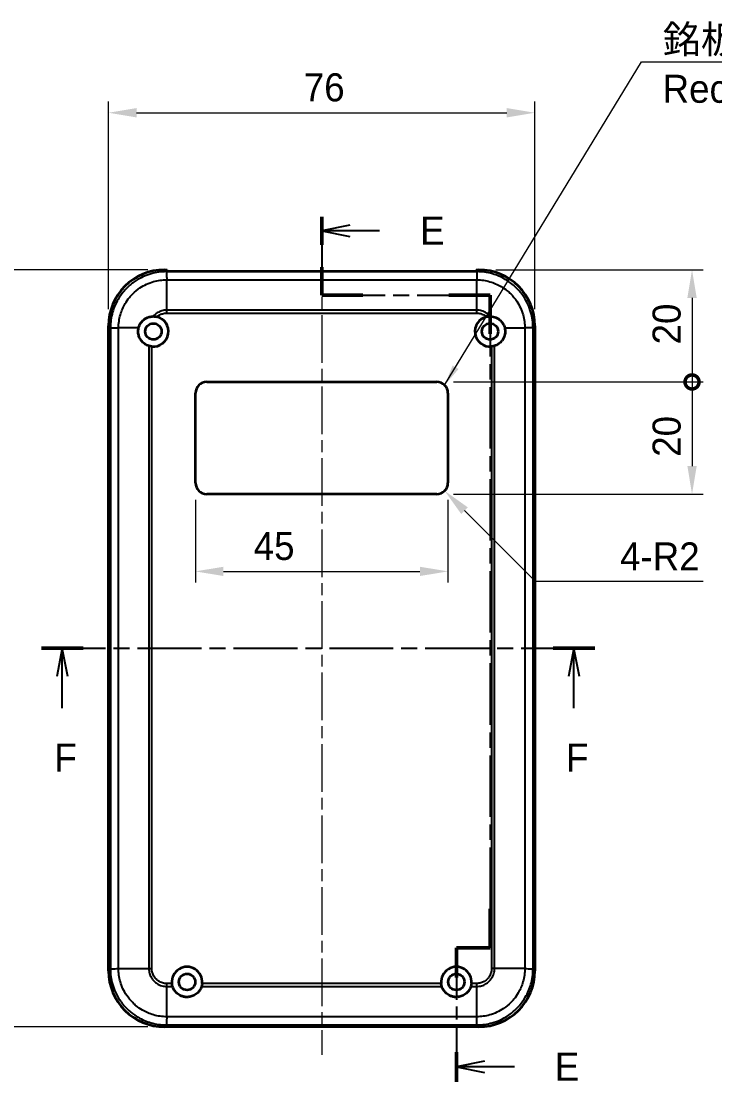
# Model space of a CAD drawing. Header units: millimetres. Extents: x 0 to 3058, y 0 to 562.
# Drawn here: x 2135 to 2258.6, y 256.6 to 445.7 of the extents above; entities that cross this region are included whole.
import ezdxf

# ---------------------------------------------------------------- set-up
doc = ezdxf.new("R2010")
doc.units = ezdxf.units.MM
doc.header["$LTSCALE"] = 1.5
doc.linetypes.add('CHAIN', pattern=[0.3543, 0.2362, -0.0295, 0.0591, -0.0295])
doc.layers.get('Defpoints').update_dxf_attribs({"lineweight": 25})
for name, color, linetype, lineweight in [('Centerline (ISO)', 131, 'Continuous', 18), ('Dimension (ISO)', 7, 'Continuous', 18), ('Dimension (ISO) @ 1', 7, 'Continuous', 18), ('Section Line (ISO)', 7, 'CHAIN', 25), ('Symbol (ISO)', 7, 'Continuous', 18), ('Visible (ISO)', 7, 'Continuous', 35), ('Visible Narrow (ISO)', 7, 'Continuous', 25)]:
    doc.layers.add(name, color=color, linetype=linetype, lineweight=lineweight)
doc.styles.add('Note Text (TK)', font='')
doc.styles.get('Note Text (TK)').set_extended_font_data('MS PGothic')
doc.dimstyles.new('Default - Method 1b (TK)', dxfattribs={"dimscale": 1.5, "dimtxt": 2.5, "dimasz": 2.5, "dimexe": 1, "dimexo": 1.5, "dimgap": 1, "dimtad": 1, "dimtoh": 1, "dimrnd": 1e-08, "dimdsep": 46, "dimtxsty": 'Note Text (TK)', "dimcen": 0.09, "dimdle": 5, "dimclrd": 100, "dimclre": 100, "dimclrt": 7, "dimadec": 1, "dimazin": 1, "dimtfac": 1, "dimtmove": 0, "dimatfit": 3, "dimfxl": 1, "dimtolj": 1, "dimlwd": -1, "dimlwe": -1, "dimarcsym": 0})
doc.dimstyles.new('Default - Method 1b (TK)$7', dxfattribs={"dimscale": 1.5, "dimtxt": 2.5, "dimasz": 2.5, "dimexe": 1, "dimexo": 1.5, "dimgap": 1, "dimtad": 1, "dimtoh": 1, "dimrnd": 1e-08, "dimdsep": 46, "dimtxsty": 'Note Text (TK)', "dimcen": 0.09, "dimdle": 5, "dimclrd": 100, "dimclre": 100, "dimclrt": 7, "dimadec": 1, "dimazin": 1, "dimtfac": 1, "dimtmove": 0, "dimatfit": 3, "dimfxl": 1, "dimtolj": 1, "dimlwd": -1, "dimlwe": -1, "dimarcsym": 0})

# ---------------------------------------------------------------- blocks, each defined once
blk = doc.blocks.new('2dTransSection4')
at = {"layer": 'Section Line (ISO)', "linetype": 'CHAIN', "ltscale": 12.648354}
blk.add_line((108.786, 213.397), (108.786, 206.434), dxfattribs=at)
at = {"layer": 'Section Line (ISO)', "linetype": 'Continuous', "lineweight": 50}
for p, q in [((108.786, 213.397), (108.786, 210.915)), ((108.786, 208.915), (108.786, 206.434)), ((108.786, 206.434), (112.453, 206.434)), ((120.12, 206.434), (123.786, 206.434)), ((123.786, 206.434), (123.786, 202.962)), ((123.786, 151.71), (123.786, 148.237)), ((123.786, 148.237), (120.786, 148.237)), ((120.786, 148.237), (120.786, 145.587)), ((120.786, 138.936), (120.786, 136.285))]:
    blk.add_line(p, q, dxfattribs=at)
at = {"layer": 'Section Line (ISO)', "linetype": 'Continuous'}
for p, q in [((111.286, 212.656), (108.786, 212.156)), ((111.286, 212.156), (108.786, 212.156)), ((108.786, 212.156), (111.286, 211.656)), ((113.938, 212.156), (111.286, 212.156)), ((123.286, 138.11), (120.786, 137.61)), ((123.286, 137.61), (120.786, 137.61)), ((120.786, 137.61), (123.286, 137.11)), ((125.959, 137.61), (123.286, 137.61))]:
    blk.add_line(p, q, dxfattribs=at)
at = {"layer": 'Section Line (ISO)', "linetype": 'CHAIN', "ltscale": 15.993979}
blk.add_line((108.786, 206.434), (123.786, 206.434), dxfattribs=at)
at = {"layer": 'Section Line (ISO)', "linetype": 'CHAIN', "ltscale": 15.445704}
blk.add_line((123.786, 206.434), (123.786, 148.237), dxfattribs=at)
at = {"layer": 'Section Line (ISO)', "linetype": 'CHAIN', "ltscale": 3.333522}
blk.add_line((123.786, 148.237), (120.786, 148.237), dxfattribs=at)
at = {"layer": 'Section Line (ISO)', "linetype": 'CHAIN', "ltscale": 13.126664}
blk.add_line((120.786, 148.237), (120.786, 136.285), dxfattribs=at)
at = {"layer": 'Section Line (ISO)', "char_height": 2.5, "attachment_point": 7, "style": 'Note Text (TK)'}
for insert in [(117.558, 210.928), (129.558, 136.382)]:
    blk.add_mtext('E', dxfattribs=dict(at, insert=insert))
blk = doc.blocks.new('2dTransSection5')
at = {"layer": 'Section Line (ISO)', "linetype": 'CHAIN', "ltscale": 16.08761}
blk.add_line((83.819, 174.937), (133.118, 174.937), dxfattribs=at)
at = {"layer": 'Section Line (ISO)', "linetype": 'Continuous', "lineweight": 50}
for p, q in [((83.819, 174.937), (87.519, 174.937)), ((129.418, 174.937), (133.118, 174.937))]:
    blk.add_line(p, q, dxfattribs=at)
at = {"layer": 'Section Line (ISO)', "linetype": 'Continuous'}
for p, q in [((85.669, 174.937), (85.169, 172.437)), ((85.669, 172.437), (85.669, 174.937)), ((86.169, 172.437), (85.669, 174.937)), ((131.268, 174.937), (130.768, 172.437)), ((131.268, 172.437), (131.268, 174.937)), ((131.768, 172.437), (131.268, 174.937)), ((85.669, 169.606), (85.669, 172.437)), ((131.268, 169.606), (131.268, 172.437))]:
    blk.add_line(p, q, dxfattribs=at)
at = {"layer": 'Section Line (ISO)', "char_height": 2.5, "attachment_point": 7, "style": 'Note Text (TK)'}
for insert in [(84.959, 163.937), (130.557, 163.937)]:
    blk.add_mtext('F', dxfattribs=dict(at, insert=insert))
blk = doc.blocks.new('*D104')
at = {"layer": 'Defpoints', "color": 0}
for p in [(2226.57, 429.38), (2150.57, 391.38), (2226.57, 391.38)]:
    blk.add_point(p, dxfattribs=at)
at = {"layer": 'Dimension (ISO)', "color": 100}
for p, q in [((2150.57, 394.38), (2150.57, 431.38)), ((2226.57, 394.38), (2226.57, 431.38)), ((2155.57, 429.38), (2221.57, 429.38))]:
    blk.add_line(p, q, dxfattribs=at)
for points in [[(2155.57, 430.21), (2155.57, 428.55), (2150.57, 429.38)], [(2221.57, 430.21), (2221.57, 428.55), (2226.57, 429.38)]]:
    blk.add_solid(points, dxfattribs=at)
at = {"layer": 'Dimension (ISO)', "color": 7, "insert": (2185.38, 433.88), "char_height": 5, "attachment_point": 4, "style": 'Note Text (TK)'}
blk.add_mtext('\\A1;76', dxfattribs=at)
blk = doc.blocks.new('*D105')
at = {"layer": 'Defpoints', "color": 0}
for p in [(2160.57, 401.37), (2122.57, 266.37), (2160.57, 266.37)]:
    blk.add_point(p, dxfattribs=at)
at = {"layer": 'Dimension (ISO)', "color": 100}
for p, q in [((2157.57, 401.37), (2120.57, 401.37)), ((2122.57, 396.37), (2122.57, 271.37)), ((2157.57, 266.37), (2120.57, 266.37))]:
    blk.add_line(p, q, dxfattribs=at)
for points in [[(2121.73, 396.37), (2123.4, 396.37), (2122.57, 401.37)], [(2121.73, 271.37), (2123.4, 271.37), (2122.57, 266.37)]]:
    blk.add_solid(points, dxfattribs=at)
at = {"layer": 'Dimension (ISO)', "color": 7, "insert": (2118.07, 328.99), "char_height": 5, "attachment_point": 4, "rotation": 90, "style": 'Note Text (TK)'}
blk.add_mtext('\\A1;135', dxfattribs=at)
blk = doc.blocks.new('_DotSmall')
at = {"color": 0, "linetype": 'ByBlock', "const_width": 0.5}
blk.add_lwpolyline([(-0.0625, 0, 1), (0.0625, 0, 1)], format="xyb", close=True, dxfattribs=at)
blk = doc.blocks.new('*D110')
at = {"layer": 'Defpoints', "color": 0}
for p in [(2216.58, 401.37), (2209.07, 381.37), (2254.58, 381.37)]:
    blk.add_point(p, dxfattribs=at)
at = {"layer": 'Dimension (ISO)', "color": 100}
for p, q in [((2219.58, 401.37), (2256.58, 401.37)), ((2254.58, 396.37), (2254.58, 381.37)), ((2212.07, 381.37), (2256.58, 381.37))]:
    blk.add_line(p, q, dxfattribs=at)
blk.add_solid([(2253.75, 396.37), (2255.41, 396.37), (2254.58, 401.37)], dxfattribs=at)
at = {"layer": 'Dimension (ISO)', "color": 100, "xscale": 5, "yscale": 5, "zscale": 5, "rotation": 270}
blk.add_blockref('_DotSmall', (2254.58, 381.37), dxfattribs=at)
at = {"layer": 'Dimension (ISO)', "color": 7, "insert": (2250.08, 388.07), "char_height": 5, "attachment_point": 4, "rotation": 90, "style": 'Note Text (TK)'}
blk.add_mtext('\\A1;20', dxfattribs=at)
blk = doc.blocks.new('*D81')
at = {"layer": 'Defpoints', "color": 0}
for p in [(2209.07, 381.37), (2209.07, 361.37), (2254.58, 361.37)]:
    blk.add_point(p, dxfattribs=at)
at = {"layer": 'Dimension (ISO)', "color": 100}
for p, q in [((2212.07, 381.37), (2256.58, 381.37)), ((2254.58, 381.37), (2254.58, 366.37)), ((2212.07, 361.37), (2256.58, 361.37))]:
    blk.add_line(p, q, dxfattribs=at)
blk.add_solid([(2253.75, 366.37), (2255.41, 366.37), (2254.58, 361.37)], dxfattribs=at)
at = {"layer": 'Dimension (ISO)', "color": 100, "xscale": 5, "yscale": 5, "zscale": 5, "rotation": 90}
blk.add_blockref('_DotSmall', (2254.58, 381.37), dxfattribs=at)
at = {"layer": 'Dimension (ISO)', "color": 7, "insert": (2250.08, 368.03), "char_height": 5, "attachment_point": 4, "rotation": 90, "style": 'Note Text (TK)'}
blk.add_mtext('\\A1;20', dxfattribs=at)
blk = doc.blocks.new('*D82')
at = {"layer": 'Defpoints', "color": 0}
for p in [(2209.07, 363.37), (2210.49, 361.96)]:
    blk.add_point(p, dxfattribs=at)
at = {"layer": 'Dimension (ISO)', "color": 100}
for p, q in [((2226.69, 345.76), (2214.02, 358.43)), ((2256.58, 345.76), (2226.69, 345.76))]:
    blk.add_line(p, q, dxfattribs=at)
blk.add_solid([(2214.61, 359.01), (2213.43, 357.84), (2210.49, 361.96)], dxfattribs=at)
at = {"layer": 'Dimension (ISO)', "color": 7, "insert": (2241.76, 350.26), "char_height": 5, "attachment_point": 4, "style": 'Note Text (TK)'}
blk.add_mtext('\\A1;\\fＭＳ Ｐゴシック|b0|i0;\\H5.0000;4-R2', dxfattribs=at)
blk = doc.blocks.new('*D83')
at = {"layer": 'Defpoints', "color": 0}
for p in [(2166.07, 363.37), (2211.07, 363.37), (2211.07, 347.59)]:
    blk.add_point(p, dxfattribs=at)
at = {"layer": 'Dimension (ISO)', "color": 100}
for p, q in [((2166.07, 360.37), (2166.07, 345.59)), ((2211.07, 360.37), (2211.07, 345.59)), ((2171.07, 347.59), (2206.07, 347.59))]:
    blk.add_line(p, q, dxfattribs=at)
for points in [[(2171.07, 348.42), (2171.07, 346.76), (2166.07, 347.59)], [(2206.07, 348.42), (2206.07, 346.76), (2211.07, 347.59)]]:
    blk.add_solid(points, dxfattribs=at)
at = {"layer": 'Dimension (ISO)', "color": 7, "insert": (2176.45, 352.09), "char_height": 5, "attachment_point": 4, "style": 'Note Text (TK)'}
blk.add_mtext('\\A1;45', dxfattribs=at)

msp = doc.modelspace()

# ---------------------------------------------------------------- linework, layer by layer
at = {"layer": 'Centerline (ISO)', "linetype": 'CHAIN', "ltscale": 23.990969}
msp.add_line((2188.5728, 406.0416), (2188.5728, 261.3749), dxfattribs=at)
at = {"layer": 'Visible (ISO)'}
for p, q in [((2160.5667, 401.3749), (2161.0228, 401.3749)), ((2161.0228, 401.0431), (2161.0228, 401.3749)), ((2216.1228, 401.0431), (2161.0228, 401.0431)), ((2216.1228, 401.3749), (2216.1228, 401.0431)), ((2216.1228, 401.3749), (2216.5789, 401.3749)), ((2150.5728, 276.3688), (2150.5728, 391.381)), ((2226.5728, 391.381), (2226.5728, 276.3688)), ((2168.0728, 381.3749), (2209.0728, 381.3749)), ((2166.0728, 363.3749), (2166.0728, 379.3749)), ((2211.0728, 379.3749), (2211.0728, 363.3749)), ((2209.0728, 361.3749), (2168.0728, 361.3749)), ((2216.5789, 266.3749), (2160.5667, 266.3749))]:
    msp.add_line(p, q, dxfattribs=at)
for centre in [(2158.5728, 390.3749), (2218.5728, 390.3749), (2164.5728, 274.3749), (2212.5728, 274.3749)]:
    msp.add_circle(centre, 1.45, dxfattribs=at)
for centre, radius, start, end in [((2158.5728, 390.3749), 2.7, 264.287631, 76.547675), ((2218.5728, 390.3749), 2.7, 103.452325, 275.712369), ((2168.0728, 379.3749), 2, 90, 180), ((2209.0728, 379.3749), 2, 0, 90), ((2168.0728, 363.3749), 2, 180, 270), ((2209.0728, 363.3749), 2, 270, 0), ((2164.5728, 274.3749), 2.7, 354.287631, 185.712369), ((2212.5728, 274.3749), 2.7, 354.287631, 185.712369)]:
    msp.add_arc(centre, radius, start, end, dxfattribs=at)
for centre, major_axis in [((2160.5789, 391.3688), (-7.0797, 7.0797)), ((2216.5667, 391.3688), (7.0797, 7.0797)), ((2160.5789, 276.381), (-7.0797, -7.0797)), ((2216.5667, 276.381), (7.0797, -7.0797))]:
    msp.add_ellipse(centre, major_axis=major_axis, ratio=0.99878277, start_param=5.49839613, end_param=7.06797448, dxfattribs=at)
for points, knots in [([(2155.9454, 390.9968), (2156.0155, 391.2928), (2156.1349, 391.5743), (2156.4508, 392.0681), (2156.6396, 392.2807), (2157.1366, 392.6896), (2157.4582, 392.8602), (2158.0447, 393.0347), (2158.2944, 393.0721), (2158.5446, 393.0747)], [-0.397718375, -0.397718375, -0.397718375, -0.397718375, -0.306121113, -0.306121113, -0.220565371, -0.220565371, -0.110928462, -0.110928462, -0.03399724, -0.03399724, -0.03399724, -0.03399724]), ([(2158.5446, 393.0747), (2158.6564, 393.0759), (2158.769, 393.0701), (2158.9888, 393.0448), (2159.0955, 393.026), (2159.2009, 393.0008)], [-0.0667034986, -0.0667034986, -0.0667034986, -0.0667034986, -0.0325176309, -0.0325176309, -0.0000000047, -0.0000000047, -0.0000000047, -0.0000000047]), ([(2217.9447, 393.0008), (2218.0518, 393.0264), (2218.1603, 393.0454), (2218.3801, 393.0703), (2218.491, 393.0759), (2218.601, 393.0747)], [-0.0667245398, -0.0667245398, -0.0667245398, -0.0667245398, -0.0336620514, -0.0336620514, 0, 0, 0, 0]), ([(2218.601, 393.0747), (2218.7924, 393.0727), (2218.9836, 393.0504), (2219.4915, 392.9349), (2219.7964, 392.8042), (2220.3518, 392.4338), (2220.5959, 392.1949), (2220.9825, 391.6388), (2221.1221, 391.3269), (2221.2002, 390.9968)], [-0.363435919, -0.363435919, -0.363435919, -0.363435919, -0.304697337, -0.304697337, -0.204614643, -0.204614643, -0.102097776, -0.102097776, 0, 0, 0, 0]), ([(2157.76, 387.8001), (2157.6267, 387.8422), (2157.4965, 387.8947), (2157.1318, 388.076), (2156.9106, 388.2302), (2156.5167, 388.6037), (2156.3469, 388.8218), (2156.1009, 389.2647), (2156.0149, 389.4801), (2155.9261, 389.8263), (2155.9035, 389.9501), (2155.8832, 390.1313), (2155.8787, 390.1877), (2155.8746, 390.2727), (2155.8737, 390.3012), (2155.8728, 390.3523), (2155.8727, 390.375), (2155.8731, 390.423), (2155.8737, 390.4483), (2155.8762, 390.5158), (2155.8787, 390.5578), (2155.8934, 390.7336), (2155.9145, 390.8663), (2155.9454, 390.9968)], [-0.409984685, -0.409984685, -0.409984685, -0.409984685, -0.366522343, -0.366522343, -0.284018358, -0.284018358, -0.200348508, -0.200348508, -0.130632132, -0.130632132, -0.092868481, -0.092868481, -0.075897997, -0.075897997, -0.067344445, -0.067344445, -0.060551491, -0.060551491, -0.052942596, -0.052942596, -0.040306178, -0.040306178, 0, 0, 0, 0]), ([(2221.2002, 390.9968), (2221.23, 390.8709), (2221.2507, 390.7429), (2221.2662, 390.5694), (2221.269, 390.5248), (2221.2718, 390.4543), (2221.2724, 390.4284), (2221.2729, 390.3798), (2221.2728, 390.3571), (2221.2721, 390.3067), (2221.2712, 390.2789), (2221.2675, 390.1983), (2221.2636, 390.1455), (2221.2428, 389.9474), (2221.2157, 389.8036), (2221.0839, 389.3213), (2220.9249, 389.0036), (2220.5408, 388.5053), (2220.3381, 388.3133), (2219.8873, 388.0008), (2219.6426, 387.8812), (2219.3857, 387.8001)], [-0.439446916, -0.439446916, -0.439446916, -0.439446916, -0.400500561, -0.400500561, -0.387099473, -0.387099473, -0.379299349, -0.379299349, -0.372499828, -0.372499828, -0.364150077, -0.364150077, -0.348244359, -0.348244359, -0.304294141, -0.304294141, -0.197659079, -0.197659079, -0.112611254, -0.112611254, -0.028646125, -0.028646125, -0.028646125, -0.028646125]), ([(2158.3041, 387.6883), (2158.2115, 387.6975), (2158.1197, 387.7115), (2157.9373, 387.749), (2157.8473, 387.7725), (2157.76, 387.8001)], [-0.0563926452, -0.0563926452, -0.0563926452, -0.0563926452, -0.0284703173, -0.0284703173, 0, 0, 0, 0]), ([(2219.3857, 387.8001), (2219.2983, 387.7725), (2219.2083, 387.749), (2219.0259, 387.7115), (2218.9342, 387.6975), (2218.8416, 387.6883)], [-0.0563839782, -0.0563839782, -0.0563839782, -0.0563839782, -0.0279179742, -0.0279179742, 0, 0, 0, 0]), ([(2161.9981, 273.562), (2161.9485, 273.719), (2161.9125, 273.8834), (2161.89, 274.0704), (2161.888, 274.0882), (2161.8862, 274.1061)], [-0.0565080673, -0.0565080673, -0.0565080673, -0.0565080673, -0.0053919863, -0.0053919863, 0, 0, 0, 0]), ([(2167.1475, 273.562), (2167.111, 273.4462), (2167.0665, 273.3327), (2166.9119, 273.005), (2166.7803, 272.8014), (2166.4399, 272.4044), (2166.2242, 272.22), (2165.7517, 271.9309), (2165.5004, 271.8246), (2165.118, 271.7277), (2164.9976, 271.7057), (2164.8139, 271.6849), (2164.7515, 271.6801), (2164.6419, 271.6753), (2164.5947, 271.6745), (2164.4973, 271.6754), (2164.4472, 271.6773), (2164.3201, 271.6856), (2164.2433, 271.6939), (2163.9653, 271.7362), (2163.7681, 271.7896), (2163.2925, 271.9778), (2163.029, 272.1389), (2162.5355, 272.5688), (2162.3209, 272.8459), (2162.098, 273.2853), (2162.0423, 273.4219), (2161.9981, 273.562)], [-0.723889884, -0.723889884, -0.723889884, -0.723889884, -0.686083319, -0.686083319, -0.611655667, -0.611655667, -0.525541143, -0.525541143, -0.443520627, -0.443520627, -0.406768973, -0.406768973, -0.387969052, -0.387969052, -0.373799247, -0.373799247, -0.358729695, -0.358729695, -0.335536439, -0.335536439, -0.274195039, -0.274195039, -0.181089418, -0.181089418, -0.074338472, -0.074338472, -0.02862529, -0.02862529, -0.02862529, -0.02862529]), ([(2167.2594, 274.1061), (2167.2501, 274.0135), (2167.2361, 273.9218), (2167.1986, 273.7393), (2167.1751, 273.6494), (2167.1475, 273.562)], [-0.0563926453, -0.0563926453, -0.0563926453, -0.0563926453, -0.0284701485, -0.0284701485, 0, 0, 0, 0]), ([(2209.9981, 273.562), (2209.9485, 273.719), (2209.9125, 273.8834), (2209.89, 274.0704), (2209.888, 274.0882), (2209.8862, 274.1061)], [-0.0565080673, -0.0565080673, -0.0565080673, -0.0565080673, -0.0053919863, -0.0053919863, 0, 0, 0, 0]), ([(2215.1475, 273.562), (2215.111, 273.4462), (2215.0666, 273.3328), (2214.9121, 273.0053), (2214.7806, 272.8018), (2214.4403, 272.4048), (2214.2247, 272.2203), (2213.752, 271.931), (2213.5006, 271.8246), (2213.1179, 271.7276), (2212.9975, 271.7057), (2212.8138, 271.6849), (2212.7514, 271.68), (2212.6417, 271.6753), (2212.5945, 271.6745), (2212.4972, 271.6755), (2212.447, 271.6773), (2212.3199, 271.6856), (2212.2432, 271.6939), (2211.9653, 271.7362), (2211.7682, 271.7896), (2211.2926, 271.9778), (2211.029, 272.1388), (2210.5355, 272.5688), (2210.3209, 272.8459), (2210.098, 273.2853), (2210.0423, 273.4219), (2209.9981, 273.562)], [-0.723890047, -0.723890047, -0.723890047, -0.723890047, -0.686108666, -0.686108666, -0.611718102, -0.611718102, -0.525593699, -0.525593699, -0.443518141, -0.443518141, -0.40675463, -0.40675463, -0.387951732, -0.387951732, -0.373781431, -0.373781431, -0.358713042, -0.358713042, -0.335524765, -0.335524765, -0.274207076, -0.274207076, -0.181088175, -0.181088175, -0.07433961, -0.07433961, -0.02862529, -0.02862529, -0.02862529, -0.02862529]), ([(2215.2594, 274.1061), (2215.2501, 274.0135), (2215.2361, 273.9218), (2215.1986, 273.7393), (2215.1751, 273.6494), (2215.1475, 273.562)], [-0.0563926453, -0.0563926453, -0.0563926453, -0.0563926453, -0.0284701485, -0.0284701485, 0, 0, 0, 0])]:
    msp.add_open_spline(points, degree=3, knots=knots, dxfattribs=at)
at = {"layer": 'Visible Narrow (ISO)'}
for p, q in [((2160.9, 401.0416), (2160.5667, 401.3749)), ((2216.2456, 401.0416), (2160.9, 401.0416)), ((2216.5789, 401.3749), (2216.2456, 401.0416)), ((2160.9509, 399.5869), (2216.1947, 399.5869)), ((2160.9509, 394.1877), (2160.9509, 399.5868)), ((2216.1947, 394.1877), (2216.1947, 399.5868)), ((2160.948, 393.6436), (2216.1976, 393.6436)), ((2160.9509, 394.1877), (2160.9509, 394.1877)), ((2216.1947, 394.1877), (2160.9509, 394.1877)), ((2216.1947, 394.1877), (2216.1947, 394.1877)), ((2150.5728, 391.381), (2150.9061, 391.0477)), ((2150.9061, 391.0477), (2150.9061, 276.702)), ((2152.3607, 276.7529), (2152.3607, 390.9968)), ((2155.9454, 390.9968), (2152.3609, 390.9968)), ((2221.2002, 390.9968), (2224.7847, 390.9968)), ((2224.7849, 390.9968), (2224.7849, 276.7529)), ((2226.2395, 391.0477), (2226.5728, 391.381)), ((2226.2395, 276.702), (2226.2395, 391.0477)), ((2157.76, 387.8001), (2157.76, 276.7529)), ((2219.3857, 276.7529), (2219.3857, 387.8001)), ((2158.3041, 276.75), (2158.3041, 387.6883)), ((2218.8416, 387.6883), (2218.8416, 276.75)), ((2150.9061, 276.7021), (2150.5728, 276.3688)), ((2152.3607, 276.7529), (2157.7599, 276.7529)), ((2157.7599, 276.7529), (2157.76, 276.7529)), ((2219.3857, 276.7529), (2219.3857, 276.7529)), ((2224.7849, 276.7529), (2219.3857, 276.7529)), ((2226.5728, 276.3688), (2226.2395, 276.702)), ((2161.8862, 274.1061), (2160.948, 274.1061)), ((2160.9509, 273.562), (2160.9509, 273.562)), ((2160.9509, 273.562), (2161.9981, 273.562)), ((2160.9509, 268.1628), (2160.9509, 273.562)), ((2167.1475, 273.562), (2209.9981, 273.562)), ((2209.8862, 274.1061), (2167.2594, 274.1061)), ((2215.1475, 273.562), (2216.1947, 273.562)), ((2216.1976, 274.1061), (2215.2594, 274.1061)), ((2216.1947, 273.562), (2216.1947, 273.562)), ((2216.1947, 268.1628), (2216.1947, 273.562)), ((2160.5667, 266.3749), (2160.9, 266.7081)), ((2160.9, 266.7081), (2216.2456, 266.7081)), ((2216.1947, 268.1628), (2160.9509, 268.1628)), ((2216.2456, 266.7081), (2216.5789, 266.3749))]:
    msp.add_line(p, q, dxfattribs=at)
for points, knots in [([(2160.9, 401.0416), (2159.9923, 401.0408), (2159.0733, 400.9142), (2157.1825, 400.3805), (2156.2261, 399.9397), (2154.806, 398.9908), (2154.2962, 398.5716), (2153.6061, 397.8815), (2153.3862, 397.6391), (2152.8456, 396.9807), (2152.5437, 396.5477), (2151.8536, 395.3699), (2151.5241, 394.6), (2151.0372, 392.9008), (2150.9069, 391.9684), (2150.9061, 391.0477)], [0.0007085, 0.0007085, 0.0007085, 0.0007085, 0.2186202, 0.2186202, 0.46847186, 0.46847186, 0.62462915, 0.62462915, 0.70270779, 0.70270779, 0.82763362, 0.82763362, 1.02751495, 1.02751495, 1.24855032, 1.24855032, 1.24855032, 1.24855032]), ([(2160.9, 401.0416), (2160.9042, 401.0342), (2160.9085, 400.9935), (2160.9127, 400.9216), (2160.9169, 400.8495), (2160.9212, 400.7462), (2160.9254, 400.6165), (2160.9297, 400.4869), (2160.9339, 400.331), (2160.9382, 400.1566), (2160.9424, 399.9821), (2160.9466, 399.7891), (2160.9509, 399.5869)], [0.000263009, 0.000263009, 0.000263009, 0.000263009, 0.25000324, 0.25000324, 0.25000324, 0.50000648, 0.50000648, 0.50000648, 0.75000972, 0.75000972, 0.75000972, 1.000012959, 1.000012959, 1.000012959, 1.000012959]), ([(2216.2456, 401.0416), (2216.2401, 401.0342), (2216.2346, 400.9936), (2216.2293, 400.9215), (2216.2241, 400.8495), (2216.2191, 400.7461), (2216.2146, 400.6165), (2216.2101, 400.4868), (2216.206, 400.331), (2216.2027, 400.1565), (2216.1993, 399.982), (2216.1966, 399.7889), (2216.1947, 399.5868)], [0, 0, 0, 0, 0.25000006, 0.25000006, 0.25000006, 0.50000013, 0.50000013, 0.50000013, 0.75000019, 0.75000019, 0.75000019, 1.00000025, 1.00000025, 1.00000025, 1.00000025]), ([(2226.2395, 391.0477), (2226.2387, 391.9554), (2226.1121, 392.8744), (2225.5784, 394.7652), (2225.1376, 395.7216), (2224.1887, 397.1417), (2223.7696, 397.6515), (2223.0794, 398.3416), (2222.8371, 398.5614), (2222.1787, 399.102), (2221.7456, 399.404), (2220.5678, 400.094), (2219.7979, 400.4236), (2218.0987, 400.9104), (2217.1664, 401.0408), (2216.2456, 401.0416)], [0.0007085, 0.0007085, 0.0007085, 0.0007085, 0.2186202, 0.2186202, 0.46847186, 0.46847186, 0.62462915, 0.62462915, 0.70270779, 0.70270779, 0.82763362, 0.82763362, 1.02751495, 1.02751495, 1.24855031, 1.24855031, 1.24855031, 1.24855031]), ([(2152.3609, 390.9968), (2152.3624, 391.79), (2152.4757, 392.5929), (2152.8963, 394.0534), (2153.1798, 394.7138), (2153.7726, 395.7241), (2154.0319, 396.0956), (2154.4959, 396.6604), (2154.6846, 396.8683), (2155.2768, 397.4605), (2155.714, 397.8202), (2156.9322, 398.6351), (2157.7525, 399.0142), (2159.3774, 399.4752), (2160.1688, 399.5853), (2160.9509, 399.5868)], [-1.24925829, -1.24925829, -1.24925829, -1.24925829, -1.02751495, -1.02751495, -0.82763362, -0.82763362, -0.70270779, -0.70270779, -0.62462915, -0.62462915, -0.46847186, -0.46847186, -0.2186202, -0.2186202, 0, 0, 0, 0]), ([(2216.1947, 399.5868), (2216.9879, 399.5852), (2217.7909, 399.472), (2219.2514, 399.0514), (2219.9118, 398.7679), (2220.922, 398.1751), (2221.2935, 397.9158), (2221.8583, 397.4518), (2222.0663, 397.2631), (2222.6584, 396.6709), (2223.0182, 396.2336), (2223.8331, 395.0155), (2224.2122, 394.1952), (2224.6732, 392.5703), (2224.7832, 391.7788), (2224.7847, 390.9968)], [-1.24925829, -1.24925829, -1.24925829, -1.24925829, -1.02751495, -1.02751495, -0.82763362, -0.82763362, -0.70270779, -0.70270779, -0.62462915, -0.62462915, -0.46847186, -0.46847186, -0.2186202, -0.2186202, 0, 0, 0, 0]), ([(2160.9509, 394.1877), (2160.6553, 394.1851), (2160.3575, 394.141), (2159.8163, 393.9822), (2159.5721, 393.8762), (2159.1988, 393.6557), (2159.0615, 393.5595), (2158.8528, 393.3876), (2158.7759, 393.3178), (2158.6483, 393.1902), (2158.5955, 393.1334), (2158.5446, 393.0747)], [-0.413526312, -0.413526312, -0.413526312, -0.413526312, -0.340125391, -0.340125391, -0.273961181, -0.273961181, -0.23260855, -0.23260855, -0.206763156, -0.206763156, -0.187435389, -0.187435389, -0.187435389, -0.187435389]), ([(2159.2009, 393.0008), (2159.2209, 393.0182), (2159.2412, 393.0354), (2159.2618, 393.0522), (2159.3692, 393.1402), (2159.4841, 393.2199), (2159.6043, 393.2897), (2159.7966, 393.4015), (2160.001, 393.4877), (2160.2152, 393.5475), (2160.4528, 393.6138), (2160.7007, 393.6461), (2160.9453, 393.6436), (2160.9462, 393.6436), (2160.9471, 393.6436), (2160.948, 393.6436)], [0.224688336, 0.224688336, 0.224688336, 0.224688336, 0.23260855, 0.23260855, 0.23260855, 0.273961181, 0.273961181, 0.273961181, 0.340125391, 0.340125391, 0.340125391, 0.413526312, 0.413526312, 0.413526312, 0.413790813, 0.413790813, 0.413790813, 0.413790813]), ([(2160.948, 393.6436), (2160.948, 393.6445), (2160.948, 393.6453), (2160.9485, 393.7372), (2160.949, 393.8281), (2160.95, 394.0093), (2160.9504, 394.0993), (2160.9509, 394.1877)], [-0.0551282943, -0.0551282943, -0.0551282943, -0.0551282943, -0.0548724684, -0.0548724684, -0.0275641608, -0.0275641608, 0, 0, 0, 0]), ([(2216.1976, 393.6436), (2216.1976, 393.6445), (2216.1976, 393.6453), (2216.1971, 393.7372), (2216.1966, 393.8281), (2216.1957, 394.0093), (2216.1952, 394.0993), (2216.1947, 394.1877)], [-0.0002558258, -0.0002558258, -0.0002558258, -0.0002558258, 0, 0, 0.0273082999, 0.0273082999, 0.0548724531, 0.0548724531, 0.0548724531, 0.0548724531]), ([(2218.601, 393.0747), (2218.5502, 393.1334), (2218.4973, 393.1902), (2218.2967, 393.3908), (2218.1351, 393.5241), (2217.685, 393.8266), (2217.3819, 393.9681), (2216.7797, 394.1423), (2216.4861, 394.1851), (2216.1947, 394.1877)], [-0.226090923, -0.226090923, -0.226090923, -0.226090923, -0.206763156, -0.206763156, -0.155072367, -0.155072367, -0.072367104, -0.072367104, 0, 0, 0, 0]), ([(2216.1976, 393.6436), (2216.1985, 393.6436), (2216.1994, 393.6436), (2216.2003, 393.6436), (2216.4415, 393.6461), (2216.6858, 393.6147), (2216.9204, 393.5503), (2217.1884, 393.4766), (2217.4423, 393.3611), (2217.6742, 393.2071), (2217.7688, 393.1442), (2217.8594, 393.0751), (2217.9447, 393.0008)], [-0.000264502, -0.000264502, -0.000264502, -0.000264502, 0, 0, 0, 0.072367104, 0.072367104, 0.072367104, 0.155072367, 0.155072367, 0.155072367, 0.188837976, 0.188837976, 0.188837976, 0.188837976]), ([(2150.9061, 391.0477), (2150.9134, 391.0422), (2150.9541, 391.0366), (2151.0261, 391.0314), (2151.0982, 391.0261), (2151.2015, 391.0211), (2151.3312, 391.0166), (2151.4608, 391.0121), (2151.6167, 391.0081), (2151.7912, 391.0047), (2151.9657, 391.0014), (2152.1587, 390.9987), (2152.3609, 390.9968)], [0, 0, 0, 0, 0.25000006, 0.25000006, 0.25000006, 0.50000013, 0.50000013, 0.50000013, 0.75000019, 0.75000019, 0.75000019, 1.00000025, 1.00000025, 1.00000025, 1.00000025]), ([(2226.2395, 391.0477), (2226.2321, 391.0434), (2226.1915, 391.0392), (2226.1195, 391.035), (2226.0475, 391.0307), (2225.9441, 391.0265), (2225.8145, 391.0222), (2225.6849, 391.018), (2225.529, 391.0138), (2225.3545, 391.0095), (2225.18, 391.0053), (2224.987, 391.001), (2224.7849, 390.9968)], [0.000263009, 0.000263009, 0.000263009, 0.000263009, 0.25000324, 0.25000324, 0.25000324, 0.50000648, 0.50000648, 0.50000648, 0.75000972, 0.75000972, 0.75000972, 1.000012959, 1.000012959, 1.000012959, 1.000012959]), ([(2150.9061, 276.702), (2150.9135, 276.7063), (2150.9542, 276.7105), (2151.0261, 276.7148), (2151.0981, 276.719), (2151.2015, 276.7232), (2151.3311, 276.7275), (2151.4608, 276.7317), (2151.6166, 276.736), (2151.7911, 276.7402), (2151.9656, 276.7445), (2152.1586, 276.7487), (2152.3607, 276.7529)], [0.000263009, 0.000263009, 0.000263009, 0.000263009, 0.25000324, 0.25000324, 0.25000324, 0.50000648, 0.50000648, 0.50000648, 0.75000972, 0.75000972, 0.75000972, 1.000012959, 1.000012959, 1.000012959, 1.000012959]), ([(2150.9061, 276.702), (2150.9069, 275.7938), (2151.0324, 274.8808), (2151.5661, 272.9869), (2152.0068, 272.0305), (2152.955, 270.6105), (2153.3751, 270.0991), (2154.0687, 269.4057), (2154.3098, 269.1872), (2154.9665, 268.6481), (2155.3991, 268.3463), (2156.5787, 267.6551), (2157.3522, 267.3246), (2159.0466, 266.8396), (2159.9787, 266.709), (2160.9, 266.7081)], [0.00070849, 0.00070849, 0.00070849, 0.00070849, 0.21874688, 0.21874688, 0.46874332, 0.46874332, 0.62499109, 0.62499109, 0.70311498, 0.70311498, 0.8281132, 0.8281132, 1.02811035, 1.02811035, 1.24927372, 1.24927372, 1.24927372, 1.24927372]), ([(2160.9509, 268.1629), (2160.1572, 268.1645), (2159.3545, 268.278), (2157.8982, 268.697), (2157.2346, 268.9813), (2156.2228, 269.5751), (2155.8517, 269.8343), (2155.2884, 270.297), (2155.0816, 270.4845), (2154.4863, 271.0795), (2154.1258, 271.5182), (2153.3115, 272.7363), (2152.9325, 273.5566), (2152.4715, 275.1842), (2152.3624, 275.9704), (2152.3609, 276.7529)], [-1.24998219, -1.24998219, -1.24998219, -1.24998219, -1.02811035, -1.02811035, -0.8281132, -0.8281132, -0.70311498, -0.70311498, -0.62499109, -0.62499109, -0.46874332, -0.46874332, -0.21874688, -0.21874688, 0, 0, 0, 0]), ([(2157.7599, 276.7529), (2157.7626, 276.4572), (2157.8062, 276.1614), (2157.965, 275.6194), (2158.0714, 275.3745), (2158.2913, 275.0019), (2158.3874, 274.8646), (2158.5596, 274.6552), (2158.6297, 274.5781), (2158.8498, 274.358), (2159.0101, 274.226), (2159.4601, 273.9235), (2159.7648, 273.7813), (2160.3654, 273.6076), (2160.6593, 273.5646), (2160.9509, 273.562)], [-0.413731778, -0.413731778, -0.413731778, -0.413731778, -0.340294387, -0.340294387, -0.274097303, -0.274097303, -0.232724125, -0.232724125, -0.206865889, -0.206865889, -0.155149417, -0.155149417, -0.072403061, -0.072403061, 0, 0, 0, 0]), ([(2157.76, 276.7529), (2157.8484, 276.7525), (2157.9384, 276.752), (2158.0749, 276.7513), (2158.1206, 276.751), (2158.1893, 276.7507), (2158.2123, 276.7505), (2158.2467, 276.7504), (2158.2582, 276.7503), (2158.2803, 276.7502), (2158.2909, 276.7501), (2158.3024, 276.75), (2158.3032, 276.75), (2158.3041, 276.75)], [0, 0, 0, 0, 0.0275641609, 0.0275641609, 0.0413424447, 0.0413424447, 0.048231986, 0.048231986, 0.0516779778, 0.0516779778, 0.0548634479, 0.0548634479, 0.0551192738, 0.0551192738, 0.0551192738, 0.0551192738]), ([(2160.948, 274.1061), (2160.9471, 274.1061), (2160.9462, 274.1061), (2160.704, 274.1036), (2160.4594, 274.1352), (2159.9581, 274.2729), (2159.7028, 274.3889), (2159.3262, 274.6392), (2159.1922, 274.749), (2159.0085, 274.9326), (2158.9501, 274.9971), (2158.8069, 275.1721), (2158.7272, 275.2871), (2158.5461, 275.599), (2158.4596, 275.804), (2158.3336, 276.2564), (2158.3015, 276.5026), (2158.304, 276.7483), (2158.3041, 276.7492), (2158.3041, 276.75)], [-0.000264502, -0.000264502, -0.000264502, -0.000264502, 0, 0, 0.072403061, 0.072403061, 0.155149417, 0.155149417, 0.206865889, 0.206865889, 0.232724125, 0.232724125, 0.274097303, 0.274097303, 0.340294387, 0.340294387, 0.413731778, 0.413731778, 0.413996281, 0.413996281, 0.413996281, 0.413996281]), ([(2216.1947, 273.562), (2216.4903, 273.5647), (2216.7881, 273.6087), (2217.3293, 273.7675), (2217.5735, 273.8736), (2217.9468, 274.094), (2218.0841, 274.1902), (2218.2929, 274.3621), (2218.3697, 274.4319), (2218.5888, 274.6509), (2218.722, 274.8125), (2219.0245, 275.2627), (2219.1661, 275.5658), (2219.3403, 276.168), (2219.383, 276.4615), (2219.3857, 276.7529)], [-0.413526312, -0.413526312, -0.413526312, -0.413526312, -0.340125391, -0.340125391, -0.273961181, -0.273961181, -0.23260855, -0.23260855, -0.206763156, -0.206763156, -0.155072367, -0.155072367, -0.072367105, -0.072367105, 0, 0, 0, 0]), ([(2224.7847, 276.7529), (2224.7832, 275.9597), (2224.6699, 275.1568), (2224.2494, 273.6963), (2223.9659, 273.0359), (2223.373, 272.0256), (2223.1137, 271.6541), (2222.6497, 271.0893), (2222.461, 270.8814), (2221.8689, 270.2892), (2221.4316, 269.9295), (2220.2134, 269.1146), (2219.3931, 268.7355), (2217.7682, 268.2745), (2216.9768, 268.1645), (2216.1947, 268.1629)], [-1.24925829, -1.24925829, -1.24925829, -1.24925829, -1.02751495, -1.02751495, -0.82763362, -0.82763362, -0.70270779, -0.70270779, -0.62462915, -0.62462915, -0.46847186, -0.46847186, -0.2186202, -0.2186202, 0, 0, 0, 0]), ([(2218.8416, 276.75), (2218.8416, 276.7492), (2218.8416, 276.7483), (2218.844, 276.5062), (2218.8127, 276.2619), (2218.6745, 275.7592), (2218.559, 275.5054), (2218.3088, 275.1286), (2218.1979, 274.9934), (2218.0152, 274.8107), (2217.9509, 274.7525), (2217.7764, 274.6096), (2217.6615, 274.5299), (2217.349, 274.3483), (2217.1446, 274.262), (2216.6928, 274.1359), (2216.4449, 274.1036), (2216.1994, 274.1061), (2216.1985, 274.1061), (2216.1976, 274.1061)], [-0.000264502, -0.000264502, -0.000264502, -0.000264502, 0, 0, 0.072367105, 0.072367105, 0.155072367, 0.155072367, 0.206763156, 0.206763156, 0.23260855, 0.23260855, 0.273961181, 0.273961181, 0.340125391, 0.340125391, 0.413526312, 0.413526312, 0.413790813, 0.413790813, 0.413790813, 0.413790813]), ([(2216.2456, 266.7081), (2217.1534, 266.709), (2218.0723, 266.8356), (2219.9631, 267.3692), (2220.9195, 267.81), (2222.3396, 268.7589), (2222.8494, 269.1781), (2223.5395, 269.8682), (2223.7594, 270.1106), (2224.3, 270.769), (2224.6019, 271.2021), (2225.292, 272.3798), (2225.6215, 273.1497), (2226.1084, 274.849), (2226.2387, 275.7813), (2226.2395, 276.702)], [0.0007085, 0.0007085, 0.0007085, 0.0007085, 0.2186202, 0.2186202, 0.46847186, 0.46847186, 0.62462915, 0.62462915, 0.70270779, 0.70270779, 0.82763362, 0.82763362, 1.02751495, 1.02751495, 1.2485498, 1.2485498, 1.2485498, 1.2485498]), ([(2219.3857, 276.7529), (2219.2973, 276.7525), (2219.2072, 276.752), (2219.026, 276.7511), (2218.9351, 276.7506), (2218.8433, 276.75), (2218.8424, 276.75), (2218.8416, 276.75)], [-0.0548724523, -0.0548724523, -0.0548724523, -0.0548724523, -0.0273082995, -0.0273082995, 0, 0, 0.0002558258, 0.0002558258, 0.0002558258, 0.0002558258]), ([(2224.7849, 276.7529), (2224.987, 276.7487), (2225.18, 276.7445), (2225.3545, 276.7402), (2225.529, 276.736), (2225.6849, 276.7317), (2225.8145, 276.7275), (2225.9441, 276.7232), (2226.0475, 276.719), (2226.1195, 276.7148), (2226.1915, 276.7105), (2226.2321, 276.7063), (2226.2395, 276.702)], [0, 0, 0, 0, 0.25000324, 0.25000324, 0.25000324, 0.50000648, 0.50000648, 0.50000648, 0.75000972, 0.75000972, 0.75000972, 0.999749951, 0.999749951, 0.999749951, 0.999749951]), ([(2160.9509, 273.562), (2160.9504, 273.6504), (2160.95, 273.7404), (2160.9492, 273.8769), (2160.949, 273.9226), (2160.9486, 273.9914), (2160.9485, 274.0143), (2160.9483, 274.0487), (2160.9482, 274.0602), (2160.9481, 274.0823), (2160.9481, 274.0929), (2160.948, 274.1044), (2160.948, 274.1053), (2160.948, 274.1061)], [-0.0548634316, -0.0548634316, -0.0548634316, -0.0548634316, -0.0272992789, -0.0272992789, -0.013521, -0.013521, -0.0066314619, -0.0066314619, -0.0031854734, -0.0031854734, 0, 0, 0.0002558258, 0.0002558258, 0.0002558258, 0.0002558258]), ([(2216.1947, 273.562), (2216.1952, 273.6504), (2216.1957, 273.7404), (2216.1966, 273.9216), (2216.1971, 274.0125), (2216.1976, 274.1044), (2216.1976, 274.1053), (2216.1976, 274.1061)], [0, 0, 0, 0, 0.0275641608, 0.0275641608, 0.0548724683, 0.0548724683, 0.0551282943, 0.0551282943, 0.0551282943, 0.0551282943]), ([(2160.9509, 268.1628), (2160.9466, 267.9607), (2160.9424, 267.7676), (2160.9382, 267.5931), (2160.9339, 267.4187), (2160.9297, 267.2628), (2160.9254, 267.1332), (2160.9212, 267.0035), (2160.9169, 266.9002), (2160.9127, 266.8282), (2160.9085, 266.7562), (2160.9042, 266.7155), (2160.9, 266.7081)], [0, 0, 0, 0, 0.25000324, 0.25000324, 0.25000324, 0.50000648, 0.50000648, 0.50000648, 0.75000972, 0.75000972, 0.75000972, 0.999749951, 0.999749951, 0.999749951, 0.999749951]), ([(2216.2456, 266.7081), (2216.2414, 266.7155), (2216.2372, 266.7562), (2216.2329, 266.8282), (2216.2287, 266.9002), (2216.2244, 267.0035), (2216.2202, 267.1332), (2216.2159, 267.2628), (2216.2117, 267.4187), (2216.2075, 267.5931), (2216.2032, 267.7676), (2216.199, 267.9607), (2216.1947, 268.1628)], [0.000263009, 0.000263009, 0.000263009, 0.000263009, 0.25000324, 0.25000324, 0.25000324, 0.50000648, 0.50000648, 0.50000648, 0.75000972, 0.75000972, 0.75000972, 1.000012959, 1.000012959, 1.000012959, 1.000012959])]:
    msp.add_open_spline(points, degree=3, knots=knots, dxfattribs=at)

# ---------------------------------------------------------------- block references
at = {"layer": 'Section Line (ISO)', "xscale": 2, "yscale": 2, "zscale": 2}
for name in ['2dTransSection4', '2dTransSection5']:
    msp.add_blockref(name, (1971, -16), dxfattribs=at)

# ---------------------------------------------------------------- texts
at = {"layer": 'Symbol (ISO)', "color": 7, "insert": (2249.3371, 444.9747), "char_height": 5, "width": 94.15205, "attachment_point": 1, "line_spacing_factor": 1.058182, "style": 'Note Text (TK)'}
msp.add_mtext('{\\fＭＳ Ｐゴシック|b0|i0;銘板用入子\u3000深さ0.3mm\\P\\fＭＳ Ｐゴシック|b0|i0;Recessed area depth = 0.3mm}', dxfattribs=at)

# ---------------------------------------------------------------- dimensions: what is measured, and where the dimension line sits
at = {"layer": 'Dimension (ISO) @ 1', "color": 100}
for base, p1, p2, picture, middle in [((2226.5728, 429.381), (2150.5728, 391.381), (2226.5728, 391.381), '*D104', (2188.5728, 429.381)), ((2211.0728, 347.5911), (2166.0728, 363.3749), (2211.0728, 363.3749), '*D83', (2179.7772, 347.5911))]:
    dim = msp.add_linear_dim(base=base, p1=p1, p2=p2, dimstyle='Default - Method 1b (TK)', override={"dimscale": 1, "dimtxt": 5, "dimasz": 5, "dimexe": 2, "dimexo": 3, "dimgap": 2, "dimtoh": 0, "dimdec": 2, "dimcen": 0.18, "dimtol": 0, "dimlim": 0, "dimtp": 0, "dimtm": 0, "dimtdec": 2, "dimtix": 0, "dimtofl": 0, "dimtmove": 0, "dimatfit": 1}, dxfattribs=at)
    dim.commit()
    dim.dimension.update_dxf_attribs({"geometry": picture, "text_midpoint": middle, "dimtype": 128})
for base, p1, p2, angle, override, picture, middle in [((2122.5667, 266.3749), (2160.5667, 401.3749), (2160.5667, 266.3749), 270, {"dimscale": 1, "dimtxt": 5, "dimasz": 5, "dimexe": 2, "dimexo": 3, "dimgap": 2, "dimtoh": 0, "dimdec": 2, "dimcen": 0.18, "dimtol": 0, "dimlim": 0, "dimtp": 0, "dimtm": 0, "dimtdec": 2, "dimtix": 0, "dimtofl": 0, "dimtmove": 0, "dimatfit": 1}, '*D105', (2122.5667, 333.8749)), ((2254.5789, 381.3749), (2216.5789, 401.3749), (2209.0728, 381.3749), 90, {"dimscale": 1, "dimtxt": 5, "dimasz": 5, "dimexe": 2, "dimexo": 3, "dimgap": 2, "dimtoh": 0, "dimdec": 2, "dimblk2": 'DotSmall', "dimsah": 1, "dimcen": 0.18, "dimdle": 0, "dimtol": 0, "dimlim": 0, "dimtp": 0, "dimtm": 0, "dimtdec": 2, "dimtix": 0, "dimtofl": 0, "dimtmove": 0, "dimatfit": 1}, '*D110', (2254.5789, 391.3949)), ((2254.5789, 361.3749), (2209.0728, 381.3749), (2209.0728, 361.3749), 90, {"dimscale": 1, "dimtxt": 5, "dimasz": 5, "dimexe": 2, "dimexo": 3, "dimgap": 2, "dimtoh": 0, "dimdec": 2, "dimblk1": 'DotSmall', "dimsah": 1, "dimcen": 0.18, "dimdle": 0, "dimtol": 0, "dimlim": 0, "dimtp": 0, "dimtm": 0, "dimtdec": 2, "dimtix": 0, "dimtofl": 0, "dimtmove": 0, "dimatfit": 1}, '*D81', (2254.5789, 371.3549))]:
    dim = msp.add_linear_dim(base=base, p1=p1, p2=p2, angle=angle, dimstyle='Default - Method 1b (TK)', override=override, dxfattribs=at)
    dim.commit()
    dim.dimension.update_dxf_attribs({"geometry": picture, "text_midpoint": middle, "dimtype": 128})
dim = msp.add_radius_dim(center=(2209.0728, 363.3749), mpoint=(2210.487, 361.9606), text='\\fＭＳ Ｐゴシック|b0|i0;\\H5.0000;4-<>', dimstyle='Default - Method 1b (TK)', override={"dimscale": 1, "dimtxt": 5, "dimasz": 5, "dimexe": 2, "dimexo": 3, "dimgap": 2, "dimtih": 1, "dimdec": 2, "dimlfac": 1, "dimcen": 0, "dimtol": 0, "dimlim": 0, "dimtp": 0, "dimtm": 0, "dimtdec": 2, "dimtix": 0, "dimtofl": 0, "dimtmove": 0, "dimatfit": 3}, dxfattribs=at)
dim.commit()
dim.dimension.update_dxf_attribs({"geometry": '*D82', "text_midpoint": (2249.1701, 345.7601), "dimtype": 132})

# ---------------------------------------------------------------- leaders
at = {"layer": 'Symbol (ISO)', "color": 100, "annotation_type": 0, "has_hookline": 1, "hookline_direction": 0, "text_width": 90.4545}
msp.add_leader([(2210.487, 380.7891), (2245.5871, 438.4554), (2249.3371, 438.4554)], dimstyle='Default - Method 1b (TK)$7', override={"dimgap": 0, "dimtad": 1}, dxfattribs=at)

doc.saveas('drawing.dxf')
